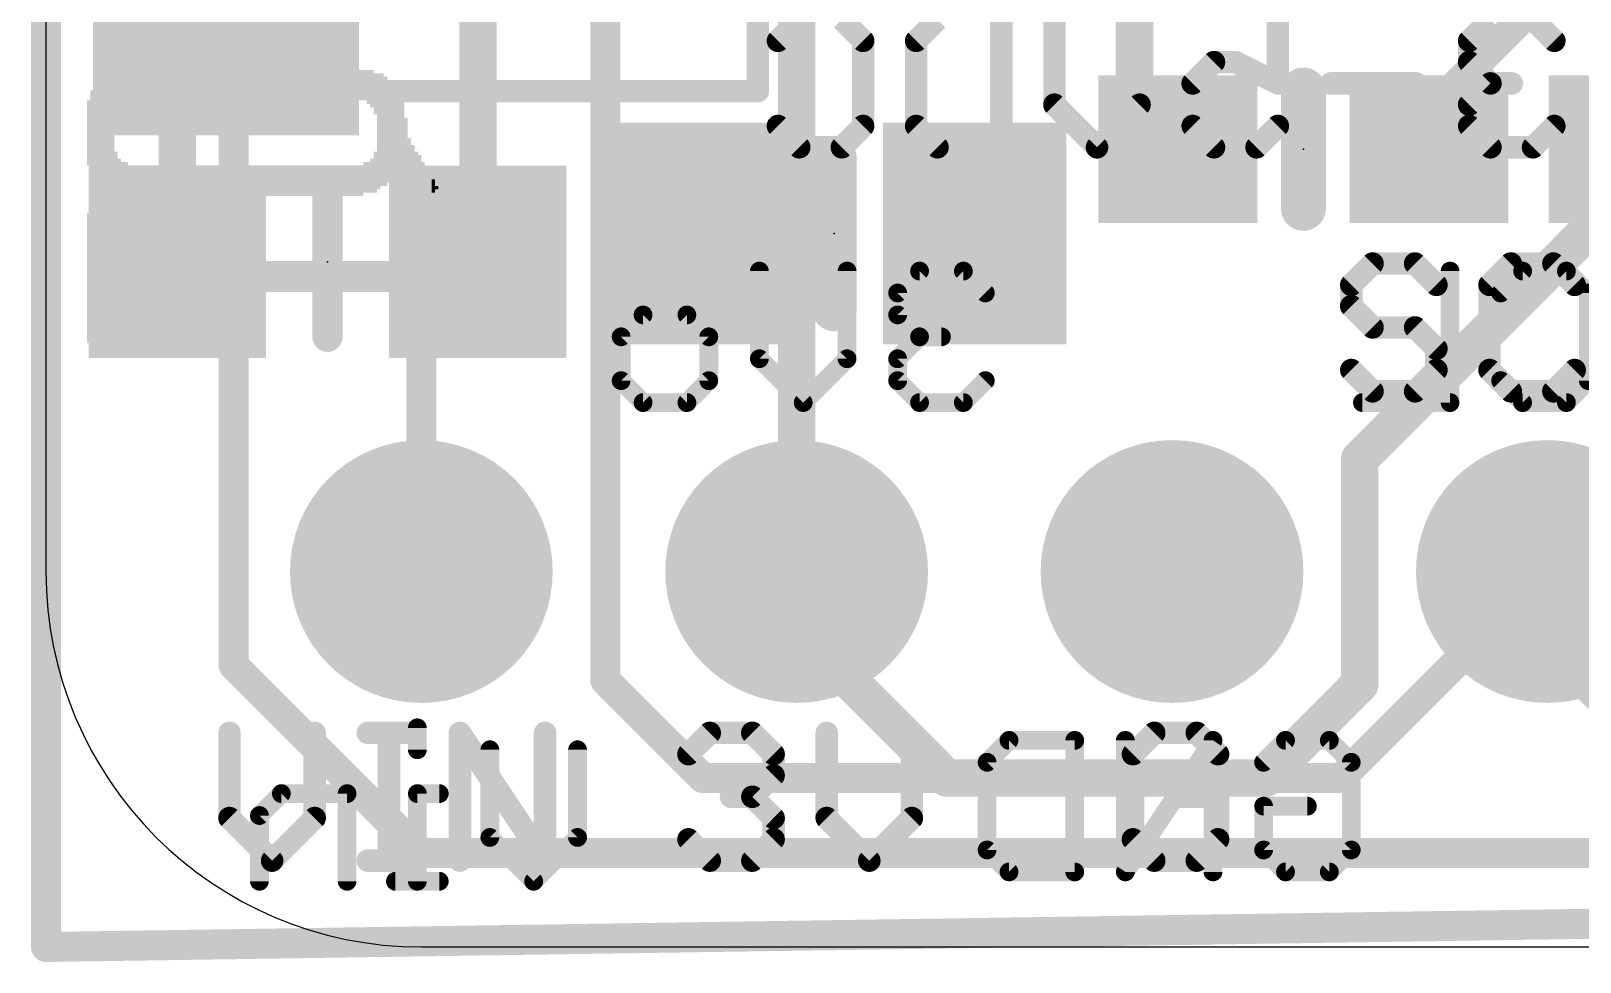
# Model space of a CAD drawing. Extents: x -0.1 to 25.5, y -0.1 to 17.9.
# Drawn here: x -0.1 to 10.38, y -0.1 to 6.2 of the extents above; entities that cross this region are included whole.
import ezdxf

# ---------------------------------------------------------------- set-up
doc = ezdxf.new("R2010")
doc.units = 0
for name, color, linetype in [('1', 12, 'CONTINUOUS'), ('16', 5, 'CONTINUOUS'), ('17', 110, 'CONTINUOUS'), ('20', 53, 'CONTINUOUS'), ('21', 40, 'CONTINUOUS'), ('22', 6, 'CONTINUOUS'), ('23', 40, 'CONTINUOUS')]:
    doc.layers.add(name, color=color, linetype=linetype)

# ---------------------------------------------------------------- blocks, each defined once
blk = doc.blocks.new('RECT')
blk.add_solid([(-0.5, -0.5), (0.5, -0.5), (-0.5, 0.5), (0.5, 0.5)])
blk = doc.blocks.new('ROUNDP')
at = {"const_width": 0.5}
blk.add_lwpolyline([(0, -0.25, 1), (0, 0.25, 1), (0, -0.25)], format="xyb", dxfattribs=at)

msp = doc.modelspace()

# ---------------------------------------------------------------- linework, layer by layer
at = {"layer": '1'}
for points, const_width in [([(0, 0), (0, 17.78)], 0.2032), ([(7.366, 6.8279), (7.366, 5.6905)], 0.254), ([(2.9235, 6.5263), (2.9235, 4.638)], 0.254), ([(10.0575, 6.35), (9.359, 5.6515)], 0.2032), ([(0.889, 5.7615), (1.2175, 6.09)], 0.254), ([(0.889, 4.6355), (0.889, 5.7615)], 0.254), ([(7.366, 5.6905), (7.659, 5.3975)], 0.254), ([(9.359, 5.6515), (9.359, 5.3975)], 0.2032), ([(8.89, 3.302), (10.707, 5.119)], 0.254), ([(4.384, 4.826), (5.08, 4.13)], 0.254), ([(2.54, 2.54), (2.54, 4.6355)], 0.2032), ([(2.921, 4.6355), (2.54, 4.6355)], 0.2032), ([(2.921, 4.6355), (2.9235, 4.638)], 0.254), ([(5.08, 4.13), (5.08, 2.54)], 0.254), ([(8.89, 1.778), (8.89, 3.302)], 0.254), ([(5.08, 2.159), (5.08, 2.54)], 0.254), ([(10.16, 2.286), (10.16, 2.54)], 0.254), ([(10.16, 2.032), (10.16, 2.286)], 0.2032), ([(6.096, 1.143), (5.08, 2.159)], 0.254), ([(10.8585, 1.3335), (10.16, 2.032)], 0.2032), ([(8.89, 1.778), (8.255, 1.143)], 0.254), ([(6.096, 1.143), (8.255, 1.143)], 0.254), ([(25.4, 0.381), (0, 0)], 0.2032)]:
    msp.add_lwpolyline(points, dxfattribs=dict(at, const_width=const_width))
for points, const_width in [([(1.2624, 6.0451, 1), (1.1726, 6.1349)], 0.127), ([(0.9525, 5.7615, 1), (0.8255, 5.7615)], 0.127), ([(0.8441, 5.8064, 1), (0.9339, 5.7166)], 0.127), ([(7.4109, 5.7354, 1), (7.3211, 5.6456)], 0.127), ([(7.3025, 5.6905, 1), (7.4295, 5.6905)], 0.127), ([(9.4098, 5.6515, 1), (9.3082, 5.6515)], 0.1016), ([(9.3231, 5.6874, 1), (9.3949, 5.6156)], 0.1016), ([(7.6141, 5.3526, 1), (7.7039, 5.4424)], 0.127), ([(9.3082, 5.3975, 1), (9.4098, 5.3975)], 0.1016), ([(4.4289, 4.8709, 1), (4.3391, 4.7811)], 0.127), ([(2.5908, 4.6355, 1), (2.4892, 4.6355)], 0.1016), ([(2.54, 4.6863, 1), (2.54, 4.5847)], 0.1016), ([(2.8761, 4.6804, 1), (2.9659, 4.5906)], 0.127), ([(2.9684, 4.5931, 1), (2.8786, 4.6829)], 0.127), ([(2.921, 4.5847, 1), (2.921, 4.6863)], 0.1016), ([(0.8255, 4.6355, 1), (0.9525, 4.6355)], 0.127), ([(2.86, 4.638, 1), (2.987, 4.638)], 0.127), ([(5.1435, 4.13, 1), (5.0165, 4.13)], 0.127), ([(5.0351, 4.0851, 1), (5.1249, 4.1749)], 0.127), ([(8.9535, 3.302, 1), (8.8265, 3.302)], 0.127), ([(8.8451, 3.3469, 1), (8.9349, 3.2571)], 0.127), ([(5.1435, 2.54, 1), (5.0165, 2.54)], 0.127), ([(10.2235, 2.54, 1), (10.0965, 2.54)], 0.127), ([(2.4892, 2.54, 1), (2.5908, 2.54)], 0.1016), ([(5.0165, 2.54, 1), (5.1435, 2.54)], 0.127), ([(10.0965, 2.286, 1), (10.2235, 2.286)], 0.127), ([(10.2108, 2.286, 1), (10.1092, 2.286)], 0.1016), ([(5.1249, 2.2039, 1), (5.0351, 2.1141)], 0.127), ([(5.0165, 2.159, 1), (5.1435, 2.159)], 0.127), ([(10.1959, 2.0679, 1), (10.1241, 1.9961)], 0.1016), ([(10.1092, 2.032, 1), (10.2108, 2.032)], 0.1016), ([(8.9349, 1.7331, 1), (8.8451, 1.8229)], 0.127), ([(8.8265, 1.778, 1), (8.9535, 1.778)], 0.127), ([(6.096, 1.2065, 1), (6.096, 1.0795)], 0.127), ([(8.255, 1.0795, 1), (8.255, 1.2065)], 0.127), ([(6.0511, 1.0981, 1), (6.1409, 1.1879)], 0.127), ([(8.2101, 1.1879, 1), (8.2999, 1.0981)], 0.127), ([(-0.0008, 0.0508, 1), (0.0008, -0.0508)], 0.1016), ([(-0.0508, 0, 1), (0.0508, 0)], 0.1016)]:
    msp.add_lwpolyline(points, format="xyb", dxfattribs=dict(at, const_width=const_width))
at = {"layer": '16'}
for points, const_width in [([(0, 0), (0, 17.78)], 0.2032), ([(3.6728, 8.4328), (1.27, 6.03)], 0.2032), ([(3.7846, 7.2644), (3.7846, 1.8034)], 0.2032), ([(5.08, 2.54), (5.08, 7.1095)], 0.254), ([(1.27, 6.03), (1.27, 1.905)], 0.2032), ([(8.763, 1.143), (10.16, 2.54)], 0.2032), ([(1.27, 1.905), (2.54, 0.635)], 0.2032), ([(3.7846, 1.8034), (4.445, 1.143)], 0.2032), ([(4.445, 1.143), (8.763, 1.143)], 0.2032), ([(2.54, 0.635), (10.795, 0.635)], 0.2032), ([(25.4, 0.381), (0, 0)], 0.2032)]:
    msp.add_lwpolyline(points, dxfattribs=dict(at, const_width=const_width))
for points, const_width in [([(1.3208, 6.03, 1), (1.2192, 6.03)], 0.1016), ([(1.2341, 6.0659, 1), (1.3059, 5.9941)], 0.1016), ([(10.1959, 2.5041, 1), (10.1241, 2.5759)], 0.1016), ([(5.0165, 2.54, 1), (5.1435, 2.54)], 0.127), ([(1.3059, 1.9409, 1), (1.2341, 1.8691)], 0.1016), ([(1.2192, 1.905, 1), (1.3208, 1.905)], 0.1016), ([(3.8205, 1.8393, 1), (3.7487, 1.7675)], 0.1016), ([(3.7338, 1.8034, 1), (3.8354, 1.8034)], 0.1016), ([(4.445, 1.1938, 1), (4.445, 1.0922)], 0.1016), ([(4.4091, 1.1071, 1), (4.4809, 1.1789)], 0.1016), ([(8.7271, 1.1789, 1), (8.7989, 1.1071)], 0.1016), ([(8.763, 1.0922, 1), (8.763, 1.1938)], 0.1016), ([(2.54, 0.6858, 1), (2.54, 0.5842)], 0.1016), ([(2.5041, 0.5991, 1), (2.5759, 0.6709)], 0.1016), ([(-0.0008, 0.0508, 1), (0.0008, -0.0508)], 0.1016), ([(-0.0508, 0, 1), (0.0508, 0)], 0.1016)]:
    msp.add_lwpolyline(points, format="xyb", dxfattribs=dict(at, const_width=const_width))
at = {"layer": '20'}
for p, q in [((0, 15.24), (0, 2.54)), ((2.54, 0), (22.86, 0))]:
    msp.add_line(p, q, dxfattribs=at)
msp.add_arc((2.54, 2.54), 2.54, 180, 270, dxfattribs=at)
at = {"layer": '21'}
for points, const_width in [([(4.8175, 6.99), (4.8175, 5.79)], 0.1524), ([(8.509, 4.9975), (8.509, 5.7975)], 0.3048), ([(4.8175, 5.79), (2.2175, 5.79)], 0.1524), ([(5.334, 5.334), (5.334, 4.318)], 0.3048), ([(1.905, 4.1275), (1.905, 5.1435)], 0.2032), ([(8.977, 4.6235), (8.8329, 4.4795)], 0.1524), ([(9.2651, 4.6235), (8.977, 4.6235)], 0.1524), ([(9.4091, 4.4795), (9.2651, 4.6235)], 0.1524), ([(9.9125, 4.6235), (9.7684, 4.4795)], 0.1524), ([(10.2006, 4.6235), (9.9125, 4.6235)], 0.1524), ([(10.3447, 4.4795), (10.2006, 4.6235)], 0.1524), ([(8.8329, 4.4795), (8.8329, 4.3354)], 0.1524), ([(9.7684, 4.4795), (9.7684, 3.9033)], 0.1524), ([(8.8329, 4.3354), (8.977, 4.1914)], 0.1524), ([(8.977, 4.1914), (9.2651, 4.1914)], 0.1524), ([(9.2651, 4.1914), (9.4091, 4.0473)], 0.1524), ([(9.4091, 4.0473), (9.4091, 3.9033)], 0.1524), ([(8.977, 3.7592), (8.8329, 3.9033)], 0.1524), ([(9.4091, 3.9033), (9.2651, 3.7592)], 0.1524), ([(9.7684, 3.9033), (9.9125, 3.7592)], 0.1524), ([(10.2006, 3.7592), (10.3447, 3.9033)], 0.1524), ([(9.2651, 3.7592), (8.977, 3.7592)], 0.1524), ([(9.9125, 3.7592), (10.2006, 3.7592)], 0.1524), ([(1.2418, 1.4485), (1.2418, 0.8723)], 0.1524), ([(1.8181, 0.8723), (1.8181, 1.4485)], 0.1524), ([(2.1774, 1.4485), (2.4655, 1.4485)], 0.1524), ([(2.3214, 0.5842), (2.3214, 1.4485)], 0.1524), ([(2.801, 0.5842), (2.801, 1.4485)], 0.1524), ([(2.801, 1.4485), (3.3773, 0.5842)], 0.1524), ([(3.3773, 0.5842), (3.3773, 1.4485)], 0.1524), ([(4.3477, 1.3045), (4.4917, 1.4485)], 0.1524), ([(4.4917, 1.4485), (4.7799, 1.4485)], 0.1524), ([(4.7799, 1.4485), (4.9239, 1.3045)], 0.1524), ([(5.2832, 1.4485), (5.2832, 0.8723)], 0.1524), ([(5.8594, 0.8723), (5.8594, 1.4485)], 0.1524), ([(7.4995, 1.4485), (7.3554, 1.3045)], 0.1524), ([(7.7876, 1.4485), (7.4995, 1.4485)], 0.1524), ([(7.9317, 1.3045), (7.7876, 1.4485)], 0.1524), ([(4.9239, 1.3045), (4.9239, 1.1604)], 0.1524), ([(7.3554, 1.3045), (7.3554, 0.7283)], 0.1524), ([(4.9239, 1.1604), (4.7799, 1.0164)], 0.1524), ([(4.7799, 1.0164), (4.6358, 1.0164)], 0.1524), ([(4.7799, 1.0164), (4.9239, 0.8723)], 0.1524), ([(7.9317, 1.0164), (7.6436, 1.0164)], 0.1524), ([(7.9317, 0.7283), (7.9317, 1.0164)], 0.1524), ([(1.2418, 0.8723), (1.53, 0.5842)], 0.1524), ([(1.53, 0.5842), (1.8181, 0.8723)], 0.1524), ([(4.9239, 0.8723), (4.9239, 0.7283)], 0.1524), ([(5.2832, 0.8723), (5.5713, 0.5842)], 0.1524), ([(5.5713, 0.5842), (5.8594, 0.8723)], 0.1524), ([(4.4917, 0.5842), (4.3477, 0.7283)], 0.1524), ([(4.9239, 0.7283), (4.7799, 0.5842)], 0.1524), ([(7.3554, 0.7283), (7.4995, 0.5842)], 0.1524), ([(7.7876, 0.5842), (7.9317, 0.7283)], 0.1524), ([(2.1774, 0.5842), (2.4655, 0.5842)], 0.1524), ([(4.7799, 0.5842), (4.4917, 0.5842)], 0.1524), ([(7.4995, 0.5842), (7.7876, 0.5842)], 0.1524)]:
    msp.add_lwpolyline(points, dxfattribs=dict(at, const_width=const_width))
for points, const_width in [([(8.5852, 5.7975, 1), (8.4328, 5.7975)], 0.1524), ([(2.2175, 5.8281, 1), (2.2175, 5.7519)], 0.0762), ([(4.7794, 5.79, 1), (4.8556, 5.79)], 0.0762), ([(4.8175, 5.7519, 1), (4.8175, 5.8281)], 0.0762), ([(5.4102, 5.334, 1), (5.2578, 5.334)], 0.1524), ([(1.9558, 5.1435, 1), (1.8542, 5.1435)], 0.1016), ([(8.4328, 4.9975, 1), (8.5852, 4.9975)], 0.1524), ([(8.977, 4.6616, 1), (8.977, 4.5854)], 0.0762), ([(9.0039, 4.5966, 1), (8.95, 4.6505)], 0.0762), ([(9.292, 4.6505, 1), (9.2381, 4.5966)], 0.0762), ([(9.2651, 4.5854, 1), (9.2651, 4.6616)], 0.0762), ([(9.9125, 4.6616, 1), (9.9125, 4.5854)], 0.0762), ([(9.9394, 4.5966, 1), (9.8856, 4.6505)], 0.0762), ([(10.2276, 4.6505, 1), (10.1737, 4.5966)], 0.0762), ([(10.2006, 4.5854, 1), (10.2006, 4.6616)], 0.0762), ([(8.871, 4.4795, 1), (8.7948, 4.4795)], 0.0762), ([(8.806, 4.5064, 1), (8.8599, 4.4525)], 0.0762), ([(9.3822, 4.4525, 1), (9.4361, 4.5064)], 0.0762), ([(9.8065, 4.4795, 1), (9.7303, 4.4795)], 0.0762), ([(9.7415, 4.5064, 1), (9.7954, 4.4525)], 0.0762), ([(10.3177, 4.4525, 1), (10.3716, 4.5064)], 0.0762), ([(8.8599, 4.3624, 1), (8.806, 4.3085)], 0.0762), ([(5.2578, 4.318, 1), (5.4102, 4.318)], 0.1524), ([(8.7948, 4.3354, 1), (8.871, 4.3354)], 0.0762), ([(8.977, 4.2295, 1), (8.977, 4.1533)], 0.0762), ([(8.95, 4.1644, 1), (9.0039, 4.2183)], 0.0762), ([(9.292, 4.2183, 1), (9.2381, 4.1644)], 0.0762), ([(9.2651, 4.1533, 1), (9.2651, 4.2295)], 0.0762), ([(1.8542, 4.1275, 1), (1.9558, 4.1275)], 0.1016), ([(9.4472, 4.0473, 1), (9.371, 4.0473)], 0.0762), ([(9.3822, 4.0204, 1), (9.4361, 4.0743)], 0.0762), ([(8.8599, 3.9302, 1), (8.806, 3.8763)], 0.0762), ([(9.371, 3.9033, 1), (9.4472, 3.9033)], 0.0762), ([(9.4361, 3.8763, 1), (9.3822, 3.9302)], 0.0762), ([(9.7954, 3.9302, 1), (9.7415, 3.8763)], 0.0762), ([(9.7303, 3.9033, 1), (9.8065, 3.9033)], 0.0762), ([(10.3716, 3.8763, 1), (10.3177, 3.9302)], 0.0762), ([(8.977, 3.7973, 1), (8.977, 3.7211)], 0.0762), ([(8.95, 3.7323, 1), (9.0039, 3.7861)], 0.0762), ([(9.2381, 3.7861, 1), (9.292, 3.7323)], 0.0762), ([(9.2651, 3.7211, 1), (9.2651, 3.7973)], 0.0762), ([(9.9125, 3.7973, 1), (9.9125, 3.7211)], 0.0762), ([(9.8856, 3.7323, 1), (9.9394, 3.7861)], 0.0762), ([(10.1737, 3.7861, 1), (10.2276, 3.7323)], 0.0762), ([(10.2006, 3.7211, 1), (10.2006, 3.7973)], 0.0762), ([(1.2799, 1.4485, 1), (1.2037, 1.4485)], 0.0762), ([(1.8562, 1.4485, 1), (1.78, 1.4485)], 0.0762), ([(2.1774, 1.4866, 1), (2.1774, 1.4104)], 0.0762), ([(2.3595, 1.4485, 1), (2.2833, 1.4485)], 0.0762), ([(2.4655, 1.4104, 1), (2.4655, 1.4866)], 0.0762), ([(2.8327, 1.4697, 1), (2.7693, 1.4274)], 0.0762), ([(2.8391, 1.4485, 1), (2.7629, 1.4485)], 0.0762), ([(3.4154, 1.4485, 1), (3.3392, 1.4485)], 0.0762), ([(4.4917, 1.4866, 1), (4.4917, 1.4104)], 0.0762), ([(4.5187, 1.4216, 1), (4.4648, 1.4755)], 0.0762), ([(4.8068, 1.4755, 1), (4.7529, 1.4216)], 0.0762), ([(4.7799, 1.4104, 1), (4.7799, 1.4866)], 0.0762), ([(5.3213, 1.4485, 1), (5.2451, 1.4485)], 0.0762), ([(5.8975, 1.4485, 1), (5.8213, 1.4485)], 0.0762), ([(7.4995, 1.4866, 1), (7.4995, 1.4104)], 0.0762), ([(7.5264, 1.4216, 1), (7.4726, 1.4755)], 0.0762), ([(7.8146, 1.4755, 1), (7.7607, 1.4216)], 0.0762), ([(7.7876, 1.4104, 1), (7.7876, 1.4866)], 0.0762), ([(4.3207, 1.3314, 1), (4.3746, 1.2775)], 0.0762), ([(4.962, 1.3045, 1), (4.8858, 1.3045)], 0.0762), ([(4.897, 1.2775, 1), (4.9508, 1.3314)], 0.0762), ([(7.3935, 1.3045, 1), (7.3173, 1.3045)], 0.0762), ([(7.3285, 1.3314, 1), (7.3824, 1.2775)], 0.0762), ([(7.9047, 1.2775, 1), (7.9586, 1.3314)], 0.0762), ([(4.8858, 1.1604, 1), (4.962, 1.1604)], 0.0762), ([(4.9508, 1.1335, 1), (4.897, 1.1874)], 0.0762), ([(4.6358, 1.0545, 1), (4.6358, 0.9783)], 0.0762), ([(4.8068, 1.0433, 1), (4.7529, 0.9894)], 0.0762), ([(4.7529, 1.0433, 1), (4.8068, 0.9894)], 0.0762), ([(4.7799, 0.9783, 1), (4.7799, 1.0545)], 0.0762), ([(7.6436, 1.0545, 1), (7.6436, 0.9783)], 0.0762), ([(7.9698, 1.0164, 1), (7.8936, 1.0164)], 0.0762), ([(7.9317, 0.9783, 1), (7.9317, 1.0545)], 0.0762), ([(1.2688, 0.8993, 1), (1.2149, 0.8454)], 0.0762), ([(1.845, 0.8454, 1), (1.7911, 0.8993)], 0.0762), ([(4.962, 0.8723, 1), (4.8858, 0.8723)], 0.0762), ([(5.3101, 0.8993, 1), (5.2563, 0.8454)], 0.0762), ([(5.8864, 0.8454, 1), (5.8325, 0.8993)], 0.0762), ([(1.2037, 0.8723, 1), (1.2799, 0.8723)], 0.0762), ([(1.78, 0.8723, 1), (1.8562, 0.8723)], 0.0762), ([(4.897, 0.8454, 1), (4.9508, 0.8993)], 0.0762), ([(5.2451, 0.8723, 1), (5.3213, 0.8723)], 0.0762), ([(5.8213, 0.8723, 1), (5.8975, 0.8723)], 0.0762), ([(4.3746, 0.7552, 1), (4.3207, 0.7013)], 0.0762), ([(4.8858, 0.7283, 1), (4.962, 0.7283)], 0.0762), ([(4.9508, 0.7013, 1), (4.897, 0.7552)], 0.0762), ([(7.3824, 0.7552, 1), (7.3285, 0.7013)], 0.0762), ([(7.3173, 0.7283, 1), (7.3935, 0.7283)], 0.0762), ([(7.8936, 0.7283, 1), (7.9698, 0.7283)], 0.0762), ([(7.9586, 0.7013, 1), (7.9047, 0.7552)], 0.0762), ([(1.503, 0.6111, 1), (1.5569, 0.5573)], 0.0762), ([(1.503, 0.5573, 1), (1.5569, 0.6111)], 0.0762), ([(2.1774, 0.6223, 1), (2.1774, 0.5461)], 0.0762), ([(2.4655, 0.5461, 1), (2.4655, 0.6223)], 0.0762), ([(3.3456, 0.5631, 1), (3.409, 0.6053)], 0.0762), ([(4.4917, 0.6223, 1), (4.4917, 0.5461)], 0.0762), ([(4.4648, 0.5573, 1), (4.5187, 0.6111)], 0.0762), ([(4.7529, 0.6111, 1), (4.8068, 0.5573)], 0.0762), ([(4.7799, 0.5461, 1), (4.7799, 0.6223)], 0.0762), ([(5.5444, 0.6111, 1), (5.5983, 0.5573)], 0.0762), ([(5.5444, 0.5573, 1), (5.5983, 0.6111)], 0.0762), ([(7.4995, 0.6223, 1), (7.4995, 0.5461)], 0.0762), ([(7.4726, 0.5573, 1), (7.5264, 0.6111)], 0.0762), ([(7.7607, 0.6111, 1), (7.8146, 0.5573)], 0.0762), ([(7.7876, 0.5461, 1), (7.7876, 0.6223)], 0.0762), ([(2.2833, 0.5842, 1), (2.3595, 0.5842)], 0.0762), ([(2.7629, 0.5842, 1), (2.8391, 0.5842)], 0.0762), ([(3.3392, 0.5842, 1), (3.4154, 0.5842)], 0.0762)]:
    msp.add_lwpolyline(points, format="xyb", dxfattribs=dict(at, const_width=const_width))
at = {"layer": '22'}
for points, const_width in [([(4.9532, 6.1305), (5.0973, 6.2745)], 0.1524), ([(5.3854, 6.2745), (5.5295, 6.1305)], 0.1524), ([(5.8887, 6.1305), (6.0328, 6.2745)], 0.1524), ([(6.465, 6.2745), (6.465, 5.4102)], 0.1524), ([(6.8243, 5.6983), (6.8243, 6.2745)], 0.1524), ([(7.4005, 6.2745), (7.4005, 5.6983)], 0.1524), ([(8.336, 6.2745), (8.336, 5.8424)], 0.1524), ([(9.7749, 6.2745), (9.6308, 6.1305)], 0.1524), ([(10.2071, 6.1305), (10.063, 6.2745)], 0.1524), ([(5.5295, 6.1305), (5.5295, 5.5543)], 0.1524), ([(5.8887, 5.5543), (5.8887, 6.1305)], 0.1524), ([(9.6308, 6.1305), (9.6308, 5.9864)], 0.1524), ([(7.9038, 5.9864), (7.7598, 5.8424)], 0.1524), ([(8.0479, 5.9864), (7.9038, 5.9864)], 0.1524), ([(8.336, 5.8424), (8.0479, 5.9864)], 0.1524), ([(9.6308, 5.9864), (9.7749, 5.8424)], 0.1524), ([(7.7598, 5.8424), (7.7598, 5.5543)], 0.1524), ([(9.2715, 5.8424), (8.6953, 5.8424)], 0.1524), ([(9.7749, 5.8424), (9.6308, 5.6983)], 0.1524), ([(9.7749, 5.8424), (9.9189, 5.8424)], 0.1524), ([(7.1124, 5.4102), (6.8243, 5.6983)], 0.1524), ([(7.4005, 5.6983), (7.1124, 5.4102)], 0.1524), ([(9.6308, 5.6983), (9.6308, 5.5543)], 0.1524), ([(5.0973, 5.4102), (4.9532, 5.5543)], 0.1524), ([(5.5295, 5.5543), (5.3854, 5.4102)], 0.1524), ([(6.0328, 5.4102), (5.8887, 5.5543)], 0.1524), ([(7.7598, 5.5543), (7.9038, 5.4102)], 0.1524), ([(8.192, 5.4102), (8.336, 5.5543)], 0.1524), ([(9.6308, 5.5543), (9.7749, 5.4102)], 0.1524), ([(10.063, 5.4102), (10.2071, 5.5543)], 0.1524), ([(5.3854, 5.4102), (5.0973, 5.4102)], 0.1524), ([(6.465, 5.4102), (6.0328, 5.4102)], 0.1524), ([(7.9038, 5.4102), (8.192, 5.4102)], 0.1524), ([(9.7749, 5.4102), (10.063, 5.4102)], 0.1524), ([(4.8276, 3.9796), (4.8276, 4.5728)], 0.127), ([(5.4208, 4.5728), (5.4208, 3.9796)], 0.127), ([(5.9114, 4.5728), (5.7631, 4.4245)], 0.127), ([(6.208, 4.5728), (5.9114, 4.5728)], 0.127), ([(6.3563, 4.4245), (6.208, 4.5728)], 0.127), ([(9.5017, 4.5728), (9.5017, 3.683)], 0.127), ([(9.8441, 4.4245), (9.9924, 4.5728)], 0.127), ([(9.9924, 4.5728), (10.289, 4.5728)], 0.127), ([(10.289, 4.5728), (10.4373, 4.4245)], 0.127), ([(5.7631, 4.4245), (5.7631, 4.2762)], 0.127), ([(10.4373, 4.4245), (10.4373, 3.8313)], 0.127), ([(3.8921, 4.1279), (4.0404, 4.2762)], 0.127), ([(4.0404, 4.2762), (4.3369, 4.2762)], 0.127), ([(4.3369, 4.2762), (4.4852, 4.1279)], 0.127), ([(5.7631, 4.2762), (5.9114, 4.1279)], 0.127), ([(3.8921, 3.8313), (3.8921, 4.1279)], 0.127), ([(4.4852, 4.1279), (4.4852, 3.8313)], 0.127), ([(5.9114, 4.1279), (5.7631, 3.9796)], 0.127), ([(5.9114, 4.1279), (6.0597, 4.1279)], 0.127), ([(5.1242, 3.683), (4.8276, 3.9796)], 0.127), ([(5.4208, 3.9796), (5.1242, 3.683)], 0.127), ([(5.7631, 3.9796), (5.7631, 3.8313)], 0.127), ([(4.0404, 3.683), (3.8921, 3.8313)], 0.127), ([(4.4852, 3.8313), (4.3369, 3.683)], 0.127), ([(5.7631, 3.8313), (5.9114, 3.683)], 0.127), ([(6.208, 3.683), (6.3563, 3.8313)], 0.127), ([(9.9924, 3.683), (9.8441, 3.8313)], 0.127), ([(10.4373, 3.8313), (10.289, 3.683)], 0.127), ([(4.3369, 3.683), (4.0404, 3.683)], 0.127), ([(5.9114, 3.683), (6.208, 3.683)], 0.127), ([(9.5017, 3.683), (8.9086, 3.683)], 0.127), ([(10.289, 3.683), (9.9924, 3.683)], 0.127), ([(2.5131, 1.4826), (2.5131, 1.3343)], 0.127), ([(3.0037, 0.7411), (3.0037, 1.3343)], 0.127), ([(3.5969, 1.3343), (3.5969, 0.7411)], 0.127), ([(6.3686, 1.2495), (6.5169, 1.3978)], 0.127), ([(6.5169, 1.3978), (6.9617, 1.3978)], 0.127), ([(6.9617, 1.3978), (6.9617, 0.508)], 0.127), ([(7.8973, 1.3978), (7.3041, 0.508)], 0.127), ([(7.3041, 0.508), (7.3041, 1.3978)], 0.127), ([(7.8973, 0.508), (7.8973, 1.3978)], 0.127), ([(8.2396, 1.2495), (8.3879, 1.3978)], 0.127), ([(8.3879, 1.3978), (8.6845, 1.3978)], 0.127), ([(8.6845, 1.3978), (8.8328, 1.2495)], 0.127), ([(6.3686, 0.6563), (6.3686, 1.2495)], 0.127), ([(8.8328, 1.2495), (8.8328, 0.6563)], 0.127), ([(1.5928, 1.0377), (1.4445, 0.8894)], 0.127), ([(2.0377, 1.0377), (1.5928, 1.0377)], 0.127), ([(2.0377, 0.4445), (2.0377, 1.0377)], 0.127), ([(2.6613, 1.0377), (2.5131, 1.0377)], 0.127), ([(2.5131, 1.0377), (2.5131, 0.4445)], 0.127), ([(1.4445, 0.8894), (1.4445, 0.4445)], 0.127), ([(8.2396, 0.6563), (8.2396, 0.9529)], 0.127), ([(8.2396, 0.9529), (8.5362, 0.9529)], 0.127), ([(3.3003, 0.4445), (3.0037, 0.7411)], 0.127), ([(3.5969, 0.7411), (3.3003, 0.4445)], 0.127), ([(6.5169, 0.508), (6.3686, 0.6563)], 0.127), ([(8.3879, 0.508), (8.2396, 0.6563)], 0.127), ([(8.8328, 0.6563), (8.6845, 0.508)], 0.127), ([(6.9617, 0.508), (6.5169, 0.508)], 0.127), ([(8.6845, 0.508), (8.3879, 0.508)], 0.127), ([(2.6613, 0.4445), (2.3648, 0.4445)], 0.127)]:
    msp.add_lwpolyline(points, dxfattribs=dict(at, const_width=const_width))
for points, const_width in [([(4.9263, 6.1574, 1), (4.9802, 6.1035)], 0.0762), ([(5.5676, 6.1305, 1), (5.4914, 6.1305)], 0.0762), ([(5.5025, 6.1035, 1), (5.5564, 6.1574)], 0.0762), ([(5.9268, 6.1305, 1), (5.8506, 6.1305)], 0.0762), ([(5.8618, 6.1574, 1), (5.9157, 6.1035)], 0.0762), ([(9.6689, 6.1305, 1), (9.5927, 6.1305)], 0.0762), ([(9.6039, 6.1574, 1), (9.6578, 6.1035)], 0.0762), ([(10.1801, 6.1035, 1), (10.234, 6.1574)], 0.0762), ([(7.9038, 6.0245, 1), (7.9038, 5.9483)], 0.0762), ([(7.9308, 5.9595, 1), (7.8769, 6.0134)], 0.0762), ([(8.0649, 6.0205, 1), (8.0309, 5.9523)], 0.0762), ([(8.0479, 5.9483, 1), (8.0479, 6.0245)], 0.0762), ([(9.6578, 6.0134, 1), (9.6039, 5.9595)], 0.0762), ([(9.5927, 5.9864, 1), (9.6689, 5.9864)], 0.0762), ([(7.7328, 5.8693, 1), (7.7867, 5.8154)], 0.0762), ([(7.7979, 5.8424, 1), (7.7217, 5.8424)], 0.0762), ([(8.2979, 5.8424, 1), (8.3741, 5.8424)], 0.0762), ([(8.319, 5.8083, 1), (8.3531, 5.8764)], 0.0762), ([(8.6953, 5.8805, 1), (8.6953, 5.8043)], 0.0762), ([(9.2715, 5.8043, 1), (9.2715, 5.8805)], 0.0762), ([(9.7749, 5.8805, 1), (9.7749, 5.8043)], 0.0762), ([(9.8018, 5.8154, 1), (9.7479, 5.8693)], 0.0762), ([(9.7479, 5.8154, 1), (9.8018, 5.8693)], 0.0762), ([(9.9189, 5.8043, 1), (9.9189, 5.8805)], 0.0762), ([(6.8512, 5.7253, 1), (6.7973, 5.6714)], 0.0762), ([(7.4274, 5.6714, 1), (7.3736, 5.7253)], 0.0762), ([(9.6689, 5.6983, 1), (9.5927, 5.6983)], 0.0762), ([(6.7862, 5.6983, 1), (6.8624, 5.6983)], 0.0762), ([(7.3624, 5.6983, 1), (7.4386, 5.6983)], 0.0762), ([(9.6039, 5.7253, 1), (9.6578, 5.6714)], 0.0762), ([(4.9802, 5.5812, 1), (4.9263, 5.5273)], 0.0762), ([(5.4914, 5.5543, 1), (5.5676, 5.5543)], 0.0762), ([(5.5564, 5.5273, 1), (5.5025, 5.5812)], 0.0762), ([(5.9157, 5.5812, 1), (5.8618, 5.5273)], 0.0762), ([(5.8506, 5.5543, 1), (5.9268, 5.5543)], 0.0762), ([(7.7867, 5.5812, 1), (7.7328, 5.5273)], 0.0762), ([(7.7217, 5.5543, 1), (7.7979, 5.5543)], 0.0762), ([(8.363, 5.5273, 1), (8.3091, 5.5812)], 0.0762), ([(9.6578, 5.5812, 1), (9.6039, 5.5273)], 0.0762), ([(9.5927, 5.5543, 1), (9.6689, 5.5543)], 0.0762), ([(10.234, 5.5273, 1), (10.1801, 5.5812)], 0.0762), ([(5.0973, 5.4483, 1), (5.0973, 5.3721)], 0.0762), ([(5.0703, 5.3833, 1), (5.1242, 5.4371)], 0.0762), ([(5.3585, 5.4371, 1), (5.4123, 5.3833)], 0.0762), ([(5.3854, 5.3721, 1), (5.3854, 5.4483)], 0.0762), ([(6.0328, 5.4483, 1), (6.0328, 5.3721)], 0.0762), ([(6.0059, 5.3833, 1), (6.0597, 5.4371)], 0.0762), ([(6.465, 5.3721, 1), (6.465, 5.4483)], 0.0762), ([(7.0854, 5.4371, 1), (7.1393, 5.3833)], 0.0762), ([(7.0854, 5.3833, 1), (7.1393, 5.4371)], 0.0762), ([(7.9038, 5.4483, 1), (7.9038, 5.3721)], 0.0762), ([(7.8769, 5.3833, 1), (7.9308, 5.4371)], 0.0762), ([(8.165, 5.4371, 1), (8.2189, 5.3833)], 0.0762), ([(8.192, 5.3721, 1), (8.192, 5.4483)], 0.0762), ([(9.7749, 5.4483, 1), (9.7749, 5.3721)], 0.0762), ([(9.7479, 5.3833, 1), (9.8018, 5.4371)], 0.0762), ([(10.0361, 5.4371, 1), (10.0899, 5.3833)], 0.0762), ([(10.063, 5.3721, 1), (10.063, 5.4483)], 0.0762), ([(6.4269, 5.4102, 1), (6.5031, 5.4102)], 0.0762), ([(4.8593, 4.5728, 1), (4.7958, 4.5728)], 0.0635), ([(5.4525, 4.5728, 1), (5.389, 4.5728)], 0.0635), ([(5.9114, 4.6045, 1), (5.9114, 4.541)], 0.0635), ([(5.9339, 4.5503, 1), (5.8889, 4.5952)], 0.0635), ([(6.2304, 4.5952, 1), (6.1855, 4.5503)], 0.0635), ([(6.208, 4.541, 1), (6.208, 4.6045)], 0.0635), ([(9.5335, 4.5728, 1), (9.47, 4.5728)], 0.0635), ([(9.9924, 4.6045, 1), (9.9924, 4.541)], 0.0635), ([(10.0148, 4.5503, 1), (9.9699, 4.5952)], 0.0635), ([(10.3114, 4.5952, 1), (10.2665, 4.5503)], 0.0635), ([(10.289, 4.541, 1), (10.289, 4.6045)], 0.0635), ([(5.7949, 4.4245, 1), (5.7314, 4.4245)], 0.0635), ([(5.7407, 4.4469, 1), (5.7856, 4.402)], 0.0635), ([(6.3338, 4.402, 1), (6.3787, 4.4469)], 0.0635), ([(9.8216, 4.4469, 1), (9.8665, 4.402)], 0.0635), ([(10.469, 4.4245, 1), (10.4055, 4.4245)], 0.0635), ([(4.0404, 4.3079, 1), (4.0404, 4.2444)], 0.0635), ([(4.0628, 4.2537, 1), (4.0179, 4.2986)], 0.0635), ([(4.3594, 4.2986, 1), (4.3145, 4.2537)], 0.0635), ([(4.3369, 4.2444, 1), (4.3369, 4.3079)], 0.0635), ([(5.7314, 4.2762, 1), (5.7949, 4.2762)], 0.0635), ([(5.7856, 4.2986, 1), (5.7407, 4.2537)], 0.0635), ([(3.9238, 4.1279, 1), (3.8603, 4.1279)], 0.0635), ([(3.8696, 4.1503, 1), (3.9145, 4.1054)], 0.0635), ([(4.517, 4.1279, 1), (4.4535, 4.1279)], 0.0635), ([(4.4628, 4.1054, 1), (4.5077, 4.1503)], 0.0635), ([(5.9114, 4.1596, 1), (5.9114, 4.0961)], 0.0635), ([(5.9339, 4.1054, 1), (5.8889, 4.1503)], 0.0635), ([(5.8889, 4.1054, 1), (5.9339, 4.1503)], 0.0635), ([(6.0597, 4.0961, 1), (6.0597, 4.1596)], 0.0635), ([(4.85, 4.002, 1), (4.8051, 3.9571)], 0.0635), ([(4.7958, 3.9796, 1), (4.8593, 3.9796)], 0.0635), ([(5.389, 3.9796, 1), (5.4525, 3.9796)], 0.0635), ([(5.4432, 3.9571, 1), (5.3983, 4.002)], 0.0635), ([(5.7949, 3.9796, 1), (5.7314, 3.9796)], 0.0635), ([(5.7407, 4.002, 1), (5.7856, 3.9571)], 0.0635), ([(3.9145, 3.8537, 1), (3.8696, 3.8088)], 0.0635), ([(4.5077, 3.8088, 1), (4.4628, 3.8537)], 0.0635), ([(5.7856, 3.8537, 1), (5.7407, 3.8088)], 0.0635), ([(6.3787, 3.8088, 1), (6.3338, 3.8537)], 0.0635), ([(9.8665, 3.8537, 1), (9.8216, 3.8088)], 0.0635), ([(3.8603, 3.8313, 1), (3.9238, 3.8313)], 0.0635), ([(4.4535, 3.8313, 1), (4.517, 3.8313)], 0.0635), ([(5.7314, 3.8313, 1), (5.7949, 3.8313)], 0.0635), ([(10.4055, 3.8313, 1), (10.469, 3.8313)], 0.0635), ([(4.0404, 3.7148, 1), (4.0404, 3.6513)], 0.0635), ([(4.0179, 3.6605, 1), (4.0628, 3.7055)], 0.0635), ([(4.3145, 3.7055, 1), (4.3594, 3.6605)], 0.0635), ([(4.3369, 3.6513, 1), (4.3369, 3.7148)], 0.0635), ([(5.1017, 3.7055, 1), (5.1466, 3.6605)], 0.0635), ([(5.1017, 3.6605, 1), (5.1466, 3.7055)], 0.0635), ([(5.9114, 3.7148, 1), (5.9114, 3.6513)], 0.0635), ([(5.8889, 3.6605, 1), (5.9339, 3.7055)], 0.0635), ([(6.1855, 3.7055, 1), (6.2304, 3.6605)], 0.0635), ([(6.208, 3.6513, 1), (6.208, 3.7148)], 0.0635), ([(8.9086, 3.7148, 1), (8.9086, 3.6513)], 0.0635), ([(9.47, 3.683, 1), (9.5335, 3.683)], 0.0635), ([(9.5017, 3.6513, 1), (9.5017, 3.7148)], 0.0635), ([(9.9924, 3.7148, 1), (9.9924, 3.6513)], 0.0635), ([(9.9699, 3.6605, 1), (10.0148, 3.7055)], 0.0635), ([(10.2665, 3.7055, 1), (10.3114, 3.6605)], 0.0635), ([(10.289, 3.6513, 1), (10.289, 3.7148)], 0.0635), ([(2.5448, 1.4826, 1), (2.4813, 1.4826)], 0.0635), ([(2.4813, 1.3343, 1), (2.5448, 1.3343)], 0.0635), ([(3.0354, 1.3343, 1), (2.9719, 1.3343)], 0.0635), ([(3.6286, 1.3343, 1), (3.5651, 1.3343)], 0.0635), ([(6.5169, 1.4295, 1), (6.5169, 1.366)], 0.0635), ([(6.5393, 1.3753, 1), (6.4944, 1.4202)], 0.0635), ([(6.9935, 1.3978, 1), (6.93, 1.3978)], 0.0635), ([(6.9617, 1.366, 1), (6.9617, 1.4295)], 0.0635), ([(7.3358, 1.3978, 1), (7.2723, 1.3978)], 0.0635), ([(7.929, 1.3978, 1), (7.8655, 1.3978)], 0.0635), ([(7.9237, 1.3801, 1), (7.8708, 1.4154)], 0.0635), ([(8.3879, 1.4295, 1), (8.3879, 1.366)], 0.0635), ([(8.4104, 1.3753, 1), (8.3654, 1.4202)], 0.0635), ([(8.7069, 1.4202, 1), (8.662, 1.3753)], 0.0635), ([(8.6845, 1.366, 1), (8.6845, 1.4295)], 0.0635), ([(6.4003, 1.2495, 1), (6.3368, 1.2495)], 0.0635), ([(6.3461, 1.2719, 1), (6.391, 1.227)], 0.0635), ([(8.2172, 1.2719, 1), (8.2621, 1.227)], 0.0635), ([(8.8645, 1.2495, 1), (8.801, 1.2495)], 0.0635), ([(8.8103, 1.227, 1), (8.8552, 1.2719)], 0.0635), ([(1.5928, 1.0694, 1), (1.5928, 1.0059)], 0.0635), ([(1.6152, 1.0152, 1), (1.5703, 1.0601)], 0.0635), ([(2.0694, 1.0377, 1), (2.0059, 1.0377)], 0.0635), ([(2.0377, 1.0059, 1), (2.0377, 1.0694)], 0.0635), ([(2.5448, 1.0377, 1), (2.4813, 1.0377)], 0.0635), ([(2.5131, 1.0694, 1), (2.5131, 1.0059)], 0.0635), ([(2.6613, 1.0059, 1), (2.6613, 1.0694)], 0.0635), ([(1.4762, 0.8894, 1), (1.4127, 0.8894)], 0.0635), ([(1.422, 0.9118, 1), (1.4669, 0.8669)], 0.0635), ([(8.2396, 0.9846, 1), (8.2396, 0.9211)], 0.0635), ([(8.2714, 0.9529, 1), (8.2079, 0.9529)], 0.0635), ([(8.5362, 0.9211, 1), (8.5362, 0.9846)], 0.0635), ([(3.0261, 0.7635, 1), (2.9812, 0.7186)], 0.0635), ([(2.9719, 0.7411, 1), (3.0354, 0.7411)], 0.0635), ([(3.5651, 0.7411, 1), (3.6286, 0.7411)], 0.0635), ([(3.6193, 0.7186, 1), (3.5744, 0.7635)], 0.0635), ([(6.391, 0.6787, 1), (6.3461, 0.6338)], 0.0635), ([(6.3368, 0.6563, 1), (6.4003, 0.6563)], 0.0635), ([(8.2621, 0.6787, 1), (8.2172, 0.6338)], 0.0635), ([(8.2079, 0.6563, 1), (8.2714, 0.6563)], 0.0635), ([(8.801, 0.6563, 1), (8.8645, 0.6563)], 0.0635), ([(8.8552, 0.6338, 1), (8.8103, 0.6787)], 0.0635), ([(6.5169, 0.5397, 1), (6.5169, 0.4763)], 0.0635), ([(6.4944, 0.4855, 1), (6.5393, 0.5305)], 0.0635), ([(6.93, 0.508, 1), (6.9935, 0.508)], 0.0635), ([(6.9617, 0.4763, 1), (6.9617, 0.5397)], 0.0635), ([(7.2777, 0.5256, 1), (7.3305, 0.4904)], 0.0635), ([(7.2723, 0.508, 1), (7.3358, 0.508)], 0.0635), ([(7.8655, 0.508, 1), (7.929, 0.508)], 0.0635), ([(8.3879, 0.5397, 1), (8.3879, 0.4763)], 0.0635), ([(8.3654, 0.4855, 1), (8.4104, 0.5305)], 0.0635), ([(8.662, 0.5305, 1), (8.7069, 0.4855)], 0.0635), ([(8.6845, 0.4763, 1), (8.6845, 0.5397)], 0.0635), ([(1.4127, 0.4445, 1), (1.4762, 0.4445)], 0.0635), ([(2.0059, 0.4445, 1), (2.0694, 0.4445)], 0.0635), ([(2.3648, 0.4763, 1), (2.3648, 0.4128)], 0.0635), ([(2.4813, 0.4445, 1), (2.5448, 0.4445)], 0.0635), ([(2.6613, 0.4128, 1), (2.6613, 0.4763)], 0.0635), ([(3.2778, 0.467, 1), (3.3227, 0.422)], 0.0635), ([(3.2778, 0.422, 1), (3.3227, 0.467)], 0.0635)]:
    msp.add_lwpolyline(points, format="xyb", dxfattribs=dict(at, const_width=const_width))
at = {"layer": '23'}
for p in [(8.509, 5.3975), (5.334, 4.826), (1.905, 4.6355)]:
    msp.add_point(p, dxfattribs=at)

# ---------------------------------------------------------------- block references
at = {"layer": '1'}
for p, xscale, yscale in [((1.2175, 6.09), 1.8, 1.2), ((4.384, 4.826), 1.24, 1.5), ((6.284, 4.826), 1.24, 1.5)]:
    msp.add_blockref('RECT', p, dxfattribs=dict(at, xscale=xscale, yscale=yscale))
at = {"layer": '1', "xscale": 1.075, "rotation": 180}
for p in [(7.659, 5.3975), (9.359, 5.3975)]:
    msp.add_blockref('RECT', p, dxfattribs=at)
at = {"layer": '1', "xscale": 1.075}
msp.add_blockref('RECT', (10.707, 5.3975), dxfattribs=at)
at = {"layer": '1', "xscale": 1.2, "yscale": 1.3, "rotation": 180}
for p in [(0.889, 4.6355), (2.921, 4.6355)]:
    msp.add_blockref('RECT', p, dxfattribs=at)
at = {"layer": '17', "xscale": 1.778, "yscale": 1.778, "rotation": 270}
for p in [(2.54, 2.54), (2.54, 2.54), (5.08, 2.54), (5.08, 2.54), (7.62, 2.54), (7.62, 2.54), (10.16, 2.54), (10.16, 2.54)]:
    msp.add_blockref('ROUNDP', p, dxfattribs=at)
at = {"layer": '22', "rotation": 270}
for p, xscale, yscale in [((0.404, 5.5067), 0.762, 0.0231), ((0.4271, 5.5067), 0.762, 0.0231), ((0.4502, 5.5067), 0.8077, 0.0231), ((0.4733, 5.7721), 0.2769, 0.0231), ((0.4964, 5.8064), 0.254, 0.0231), ((0.5196, 5.8179), 0.2311, 0.0231), ((0.5427, 5.8306), 0.2057, 0.0231), ((0.5658, 5.8306), 0.2057, 0.0231), ((0.5889, 5.8306), 0.2057, 0.0231), ((0.612, 5.8306), 0.2057, 0.0231), ((0.635, 5.8306), 0.2057, 0.0229), ((0.658, 5.842), 0.1829, 0.0231), ((0.6811, 5.842), 0.1829, 0.0231), ((0.7042, 5.842), 0.1829, 0.0231), ((0.7273, 5.842), 0.1829, 0.0231), ((0.7504, 5.842), 0.1829, 0.0231), ((0.7736, 5.842), 0.1829, 0.0231), ((0.7967, 5.842), 0.1829, 0.0231), ((0.8198, 5.842), 0.1829, 0.0231), ((0.8429, 5.842), 0.1829, 0.0231), ((0.866, 5.842), 0.1829, 0.0231), ((0.889, 5.842), 0.1829, 0.0229), ((0.912, 5.842), 0.1829, 0.0231), ((0.9351, 5.842), 0.1829, 0.0231), ((0.9582, 5.842), 0.1829, 0.0231), ((0.9813, 5.842), 0.1829, 0.0231), ((1.0044, 5.842), 0.1829, 0.0231), ((1.0276, 5.842), 0.1829, 0.0231), ((1.0507, 5.842), 0.1829, 0.0231), ((1.0738, 5.842), 0.1829, 0.0231), ((1.0969, 5.842), 0.1829, 0.0231), ((1.12, 5.842), 0.1829, 0.0231), ((1.143, 5.842), 0.1829, 0.0229), ((1.166, 5.842), 0.1829, 0.0231), ((1.1891, 5.842), 0.1829, 0.0231), ((1.2122, 5.842), 0.1829, 0.0231), ((1.2353, 5.842), 0.1829, 0.0231), ((1.2584, 5.842), 0.1829, 0.0231), ((1.2816, 5.842), 0.1829, 0.0231), ((1.3047, 5.842), 0.1829, 0.0231), ((1.3278, 5.842), 0.1829, 0.0231), ((1.3509, 5.842), 0.1829, 0.0231), ((1.374, 5.842), 0.1829, 0.0231), ((1.397, 5.842), 0.1829, 0.0229), ((1.42, 5.842), 0.1829, 0.0231), ((1.4431, 5.842), 0.1829, 0.0231), ((1.4662, 5.842), 0.1829, 0.0231), ((1.4893, 5.842), 0.1829, 0.0231), ((1.5124, 5.842), 0.1829, 0.0231), ((1.5356, 5.842), 0.1829, 0.0231), ((1.5587, 5.842), 0.1829, 0.0231), ((1.5818, 5.842), 0.1829, 0.0231), ((1.6049, 5.842), 0.1829, 0.0231), ((1.628, 5.842), 0.1829, 0.0231), ((1.651, 5.842), 0.1829, 0.0229), ((1.674, 5.842), 0.1829, 0.0231), ((1.6971, 5.842), 0.1829, 0.0231), ((1.7202, 5.842), 0.1829, 0.0231), ((1.7433, 5.842), 0.1829, 0.0231), ((1.7664, 5.842), 0.1829, 0.0231), ((1.7896, 5.842), 0.1829, 0.0231), ((1.8127, 5.842), 0.1829, 0.0231), ((1.8358, 5.842), 0.1829, 0.0231), ((1.8589, 5.842), 0.1829, 0.0231), ((1.882, 5.842), 0.1829, 0.0231), ((1.905, 5.842), 0.1829, 0.0229), ((1.928, 5.842), 0.1829, 0.0231), ((1.9511, 5.842), 0.1829, 0.0231), ((1.9742, 5.842), 0.1829, 0.0231), ((1.9973, 5.842), 0.1829, 0.0231), ((2.0204, 5.842), 0.1829, 0.0231), ((2.0436, 5.842), 0.1829, 0.0231), ((2.0667, 5.842), 0.1829, 0.0231), ((2.0898, 5.8306), 0.2057, 0.0231), ((2.1129, 5.8306), 0.2057, 0.0231), ((2.136, 5.8306), 0.2057, 0.0231), ((2.159, 5.8306), 0.2057, 0.0229), ((2.182, 5.8179), 0.2311, 0.0231), ((2.2051, 5.8064), 0.254, 0.0231), ((2.2282, 5.7721), 0.2769, 0.0231), ((2.2513, 5.5182), 0.7849, 0.0231), ((2.2744, 5.5296), 0.762, 0.0231), ((2.2976, 5.5182), 0.7391, 0.0231), ((0.3118, 5.5194), 0.5537, 0.0231), ((0.3349, 5.5067), 0.6248, 0.0231), ((0.358, 5.5067), 0.6706, 0.0231), ((0.381, 5.5067), 0.7163, 0.0229), ((2.3207, 5.5182), 0.6934, 0.0231), ((2.3438, 5.5182), 0.6477, 0.0231), ((2.3669, 5.5309), 0.5766, 0.0231), ((2.39, 5.5194), 0.5537, 0.0231), ((0.2887, 5.508), 0.4394, 0.0231), ((2.413, 5.461), 0.5334, 0.0229), ((2.436, 5.3797), 0.4623, 0.0231), ((2.4591, 5.2769), 0.3937, 0.0231), ((0.4733, 5.2413), 0.2769, 0.0231), ((2.2282, 5.2413), 0.2769, 0.0231), ((2.4822, 5.2299), 0.3912, 0.0231), ((2.5053, 5.207), 0.3454, 0.0231), ((2.5284, 5.207), 0.2997, 0.0231), ((0.4964, 5.2184), 0.2311, 0.0231), ((0.5196, 5.1956), 0.2311, 0.0231), ((0.5427, 5.1956), 0.2311, 0.0231), ((0.5658, 5.1841), 0.2083, 0.0231), ((0.5889, 5.1841), 0.2083, 0.0231), ((0.612, 5.1841), 0.2083, 0.0231), ((0.635, 5.1841), 0.2083, 0.0229), ((0.658, 5.1841), 0.2083, 0.0231), ((0.6811, 5.1841), 0.2083, 0.0231), ((0.7042, 5.1841), 0.2083, 0.0231), ((0.7273, 5.1841), 0.2083, 0.0231), ((0.7504, 5.1841), 0.2083, 0.0231), ((0.7736, 5.1841), 0.2083, 0.0231), ((0.7967, 5.1841), 0.2083, 0.0231), ((0.8198, 5.1841), 0.2083, 0.0231), ((0.8429, 5.1841), 0.2083, 0.0231), ((0.866, 5.1841), 0.2083, 0.0231), ((0.889, 5.1841), 0.2083, 0.0229), ((0.912, 5.1841), 0.2083, 0.0231), ((0.9351, 5.1841), 0.2083, 0.0231), ((0.9582, 5.1841), 0.2083, 0.0231), ((0.9813, 5.1841), 0.2083, 0.0231), ((1.0044, 5.1841), 0.2083, 0.0231), ((1.0276, 5.1841), 0.2083, 0.0231), ((1.0507, 5.1841), 0.2083, 0.0231), ((1.0738, 5.1841), 0.2083, 0.0231), ((1.0969, 5.1841), 0.2083, 0.0231), ((1.12, 5.1841), 0.2083, 0.0231), ((1.143, 5.1841), 0.2083, 0.0229), ((1.166, 5.1841), 0.2083, 0.0231), ((1.1891, 5.1841), 0.2083, 0.0231), ((1.2122, 5.1841), 0.2083, 0.0231), ((1.2353, 5.1841), 0.2083, 0.0231), ((1.2584, 5.1841), 0.2083, 0.0231), ((1.2816, 5.1841), 0.2083, 0.0231), ((1.3047, 5.1841), 0.2083, 0.0231), ((1.3278, 5.1841), 0.2083, 0.0231), ((1.3509, 5.1841), 0.2083, 0.0231), ((1.374, 5.1841), 0.2083, 0.0231), ((1.397, 5.1841), 0.2083, 0.0229), ((1.42, 5.1841), 0.2083, 0.0231), ((1.4431, 5.1841), 0.2083, 0.0231), ((1.4662, 5.1841), 0.2083, 0.0231), ((1.4893, 5.1841), 0.2083, 0.0231), ((1.5124, 5.1841), 0.2083, 0.0231), ((1.5356, 5.1841), 0.2083, 0.0231), ((1.5587, 5.1841), 0.2083, 0.0231), ((1.5818, 5.1841), 0.2083, 0.0231), ((1.6049, 5.1841), 0.2083, 0.0231), ((1.628, 5.1841), 0.2083, 0.0231), ((1.651, 5.1841), 0.2083, 0.0229), ((1.674, 5.1841), 0.2083, 0.0231), ((1.6971, 5.1841), 0.2083, 0.0231), ((1.7202, 5.1841), 0.2083, 0.0231), ((1.7433, 5.1841), 0.2083, 0.0231), ((1.7664, 5.1841), 0.2083, 0.0231), ((1.7896, 5.1841), 0.2083, 0.0231), ((1.8127, 5.1841), 0.2083, 0.0231), ((1.8358, 5.1841), 0.2083, 0.0231), ((1.8589, 5.1841), 0.2083, 0.0231), ((1.882, 5.1841), 0.2083, 0.0231), ((1.905, 5.1841), 0.2083, 0.0229), ((1.928, 5.1841), 0.2083, 0.0231), ((1.9511, 5.1841), 0.2083, 0.0231), ((1.9742, 5.1841), 0.2083, 0.0231), ((1.9973, 5.1841), 0.2083, 0.0231), ((2.0204, 5.1841), 0.2083, 0.0231), ((2.0436, 5.1841), 0.2083, 0.0231), ((2.0667, 5.1841), 0.2083, 0.0231), ((2.0898, 5.1841), 0.2083, 0.0231), ((2.1129, 5.1841), 0.2083, 0.0231), ((2.136, 5.1841), 0.2083, 0.0231), ((2.159, 5.207), 0.2083, 0.0229), ((2.182, 5.207), 0.2083, 0.0231), ((2.2051, 5.2184), 0.2311, 0.0231), ((2.5516, 5.1841), 0.254, 0.0231), ((2.5747, 5.1727), 0.1854, 0.0231), ((2.5978, 5.1727), 0.1397, 0.0231), ((2.6209, 5.1486), 0.0914, 0.0231), ((2.644, 5.1372), 0.0229, 0.0231), ((0.2887, 4.5263), 0.8788, 0.0231), ((0.3118, 4.5263), 0.8788, 0.0231), ((0.3349, 4.5263), 0.8788, 0.0231), ((0.358, 4.5263), 0.8788, 0.0231), ((0.381, 4.5263), 0.8788, 0.0229), ((0.404, 4.5263), 0.8788, 0.0231), ((0.4271, 4.5263), 0.8788, 0.0231), ((0.4502, 4.5263), 0.8788, 0.0231), ((0.4733, 4.5263), 0.8788, 0.0231), ((0.4964, 4.5364), 0.2083, 0.0231), ((0.5196, 4.5364), 0.2083, 0.0231), ((0.5427, 4.5364), 0.2083, 0.0231), ((0.5658, 4.5364), 0.2083, 0.0231), ((0.5889, 4.5364), 0.2083, 0.0231), ((0.612, 4.5364), 0.2083, 0.0231), ((0.635, 4.5364), 0.2083, 0.0229), ((0.658, 4.5364), 0.2083, 0.0231), ((0.6811, 4.5364), 0.2083, 0.0231), ((0.7042, 4.5364), 0.2083, 0.0231), ((0.7273, 4.5364), 0.2083, 0.0231), ((0.7504, 4.5364), 0.2083, 0.0231), ((0.7736, 4.5364), 0.2083, 0.0231), ((0.7967, 4.5364), 0.2083, 0.0231), ((0.8198, 4.5364), 0.2083, 0.0231), ((0.8429, 4.5364), 0.2083, 0.0231), ((0.866, 4.5364), 0.2083, 0.0231), ((0.889, 4.5364), 0.2083, 0.0229), ((0.912, 4.5364), 0.2083, 0.0231), ((0.9351, 4.5364), 0.2083, 0.0231), ((0.9582, 4.5364), 0.2083, 0.0231), ((0.9813, 4.5364), 0.2083, 0.0231), ((1.0044, 4.5364), 0.2083, 0.0231), ((1.0276, 4.5364), 0.2083, 0.0231), ((1.0507, 4.5364), 0.2083, 0.0231), ((1.0738, 4.5364), 0.2083, 0.0231), ((1.0969, 4.5364), 0.2083, 0.0231), ((1.12, 4.5364), 0.2083, 0.0231), ((1.143, 4.5364), 0.2083, 0.0229), ((1.166, 4.5364), 0.2083, 0.0231), ((1.1891, 4.5364), 0.2083, 0.0231), ((1.2122, 4.5364), 0.2083, 0.0231), ((1.2353, 4.5364), 0.2083, 0.0231), ((1.2584, 4.5364), 0.2083, 0.0231), ((1.2816, 4.5364), 0.2083, 0.0231), ((1.3047, 4.5364), 0.2083, 0.0231), ((1.3278, 4.5364), 0.2083, 0.0231), ((1.3509, 4.5364), 0.2083, 0.0231), ((1.374, 4.5364), 0.2083, 0.0231), ((1.397, 4.5364), 0.2083, 0.0229), ((1.42, 4.5364), 0.2083, 0.0231), ((1.4431, 4.5364), 0.2083, 0.0231), ((1.4662, 4.5364), 0.2083, 0.0231), ((1.4893, 4.5364), 0.2083, 0.0231), ((1.5124, 4.5364), 0.2083, 0.0231), ((1.5356, 4.5364), 0.2083, 0.0231), ((1.5587, 4.5364), 0.2083, 0.0231), ((1.5818, 4.5364), 0.2083, 0.0231), ((1.6049, 4.5364), 0.2083, 0.0231), ((1.628, 4.5364), 0.2083, 0.0231), ((1.651, 4.5364), 0.2083, 0.0229), ((1.674, 4.5364), 0.2083, 0.0231), ((1.6971, 4.5364), 0.2083, 0.0231), ((1.7202, 4.5364), 0.2083, 0.0231), ((1.7433, 4.5364), 0.2083, 0.0231), ((1.7664, 4.5364), 0.2083, 0.0231), ((1.7896, 4.5364), 0.2083, 0.0231), ((1.8127, 4.5364), 0.2083, 0.0231), ((1.8358, 4.5364), 0.2083, 0.0231), ((1.8589, 4.5364), 0.2083, 0.0231), ((1.882, 4.5364), 0.2083, 0.0231), ((1.905, 4.5364), 0.2083, 0.0229), ((1.928, 4.5364), 0.2083, 0.0231), ((1.9511, 4.5364), 0.2083, 0.0231), ((1.9742, 4.5364), 0.2083, 0.0231), ((1.9973, 4.5364), 0.2083, 0.0231), ((2.0204, 4.5364), 0.2083, 0.0231), ((2.0436, 4.5364), 0.2083, 0.0231), ((2.0667, 4.5364), 0.2083, 0.0231), ((2.0898, 4.5364), 0.2083, 0.0231), ((2.1129, 4.5364), 0.2083, 0.0231), ((2.136, 4.5364), 0.2083, 0.0231), ((2.159, 4.5364), 0.2083, 0.0229), ((2.182, 4.5364), 0.2083, 0.0231), ((2.2051, 4.5364), 0.2083, 0.0231), ((2.2282, 4.5364), 0.2083, 0.0231), ((2.2513, 4.5364), 0.2083, 0.0231), ((2.2744, 4.5364), 0.2083, 0.0231), ((2.2976, 4.5364), 0.2083, 0.0231), ((2.3207, 4.5364), 0.2083, 0.0231), ((2.3438, 4.5364), 0.2083, 0.0231), ((2.3669, 4.5364), 0.2083, 0.0231), ((2.39, 4.5364), 0.2083, 0.0231), ((2.413, 4.5364), 0.2083, 0.0229)]:
    msp.add_blockref('RECT', p, dxfattribs=dict(at, xscale=xscale, yscale=yscale))

doc.saveas('drawing.dxf')
